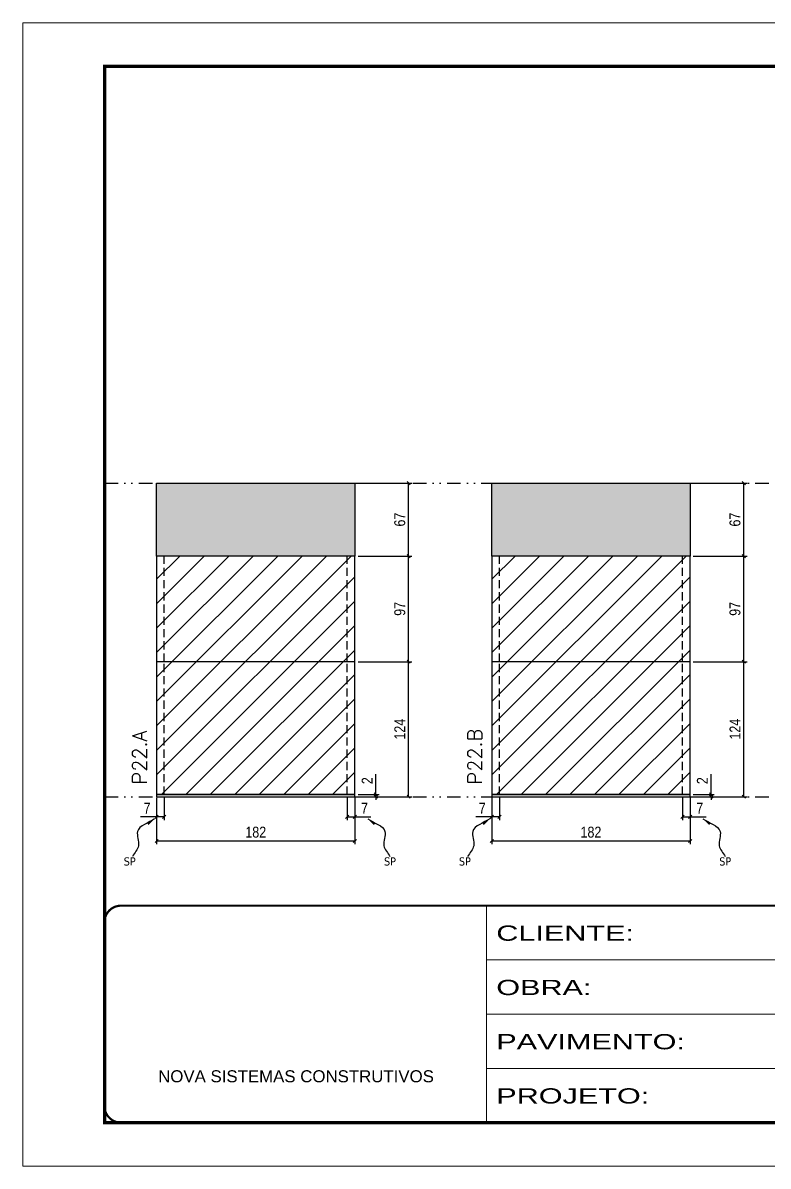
# Model space of a CAD drawing. Extents: x 14400 to 20667, y -21631 to 6985.
# Drawn here: x 17597 to 18281, y 2489 to 3539 of the extents above; entities that cross this region are included whole.
import ezdxf

# ---------------------------------------------------------------- set-up
doc = ezdxf.new("R2010")
doc.units = 0
for name, pattern in [('CONTINUO', [0]), ('DASHED', [0.75, 0.5, -0.25]), ('DIVIDE2', [0.625, 0.25, -0.125, 0, -0.125, 0, -0.125]), ('HIDDEN', [0.375, 0.25, -0.125])]:
    doc.linetypes.add(name, pattern=pattern)
for name, color, linetype in [('COTA', 241, 'Continuous'), ('Nível', 160, 'Continuous'), ('Painéis', 200, 'Continuous'), ('SARR_2.2x7', 40, 'Continuous'), ('texto', 7, 'Continuous')]:
    doc.layers.add(name, color=color, linetype=linetype)
for name, color, linetype, lineweight in [('Folhas', 255, 'Continuous', 9), ('Hachura', 251, 'Continuous', 9), ('SARRAFO DE PRESSAO', 251, 'DASHED', 9), ('Texto Seção', 7, 'Continuous', 15)]:
    doc.layers.add(name, color=color, linetype=linetype, lineweight=lineweight)
doc.styles.add('ARIAL', font='arial.ttf')
doc.styles.add('COTA TECNICA', font='techl___.ttf', dxfattribs={"height": 10})
doc.styles.add('COTA TECNICA-50', font='techl___.ttf', dxfattribs={"height": 10})
doc.styles.add('REGUA-120', font='ROMANS.shx', dxfattribs={"height": 15})
doc.styles.get("Standard").update_dxf_attribs({"font": 'arial.ttf'})
doc.styles.add('Tecnologia', font='')
doc.styles.get('Tecnologia').set_extended_font_data('Forgotten Futurist')
doc.dimstyles.new('COTA PAINEL-50', dxfattribs={"dimtxt": 10, "dimasz": 3, "dimexe": 3, "dimexo": 3, "dimgap": 3, "dimtad": 1, "dimdec": 1, "dimzin": 12, "dimdsep": 46, "dimtxsty": 'COTA TECNICA-50', "dimblk1": 'OBLIQUE', "dimblk2": 'OBLIQUE', "dimsah": 1, "dimcen": 0.9, "dimclrd": 4, "dimclre": 4, "dimclrt": 240, "dimadec": 1, "dimazin": 3, "dimtfac": 1, "dimtdec": 1, "dimtmove": 0, "dimatfit": 3, "dimfxl": 1, "dimtolj": 1, "dimtzin": 12, "dimarcsym": 0})
doc.dimstyles.new('PAINEL', dxfattribs={"dimtxt": 10, "dimasz": 3, "dimexe": 3, "dimexo": 3, "dimgap": 3, "dimtad": 1, "dimdec": 1, "dimzin": 12, "dimdsep": 46, "dimtxsty": 'COTA TECNICA', "dimblk1": 'OBLIQUE', "dimblk2": 'OBLIQUE', "dimsah": 1, "dimcen": 0.9, "dimclrd": 4, "dimclre": 4, "dimclrt": 240, "dimadec": 1, "dimazin": 3, "dimtfac": 1, "dimtdec": 1, "dimtmove": 0, "dimatfit": 3, "dimfxl": 1, "dimtolj": 1, "dimtzin": 12, "dimarcsym": 0})
doc.dimstyles.get("Standard").update_dxf_attribs({"dimtxt": 0.18, "dimasz": 0.18, "dimexe": 0.18, "dimexo": 0.0625, "dimgap": 0.09, "dimtad": 0, "dimtih": 1, "dimtoh": 1, "dimdec": 4, "dimzin": 0, "dimdsep": 46, "dimtxsty": 'Standard', "dimcen": 0.09, "dimadec": 0, "dimazin": 0, "dimtfac": 1, "dimtdec": 4, "dimtofl": 0, "dimtmove": 0, "dimatfit": 3, "dimfxl": 1, "dimtolj": 1, "dimtzin": 0, "dimarcsym": 0})

# ---------------------------------------------------------------- blocks, each defined once
blk = doc.blocks.new('9999999999')
at = {"color": 30, "linetype": 'CONTINUO'}
for p, q in [((98564.6, 34230.2), (98564.6, 34429.4)), ((98564.6, 34379.6), (99584, 34379.6)), ((98564.6, 34329.8), (99488, 34329.8)), ((98564.6, 34280), (99488, 34280))]:
    blk.add_line(p, q, dxfattribs=at)
at = {"color": 30, "linetype": 'CONTINUO', "const_width": 2}
blk.add_lwpolyline([(99584, 34230.2), (99584, 34414.4, 0.414214), (99569, 34429.4), (98229, 34429.4, 0.414214), (98214, 34414.4), (98214, 34245.2, 0.414214), (98229, 34230.2), (99584, 34230.2)], format="xyb", dxfattribs=at)
at = {"layer": 'Folhas'}
blk.add_lwpolyline([(98139, 34190.2), (99624, 34190.2), (99624, 35240.2), (98139, 35240.2)], close=True, dxfattribs=at)
at = {"layer": 'Folhas', "color": 30, "const_width": 3}
blk.add_lwpolyline([(98214, 34230.2), (99584, 34230.2), (99584, 35200.2), (98214, 35200.2)], close=True, dxfattribs=at)
at = {"color": 7, "linetype": 'Continuous', "ltscale": 5, "style": 'ARIAL'}
blk.add_text('NOVA SISTEMAS CONSTRUTIVOS', height=11.059, dxfattribs=at).set_placement((98263.2, 34267.2))
at = {"layer": 'Folhas', "color": 7, "style": 'Tecnologia', "width": 1.5}
for s, p in [('CLIENTE:', (98573.7, 34397.2)), ('OBRA:', (98573.7, 34347.3)), ('PAVIMENTO:', (98573.7, 34297.5)), ('PROJETO:', (98573.7, 34247.7))]:
    blk.add_text(s, height=14, dxfattribs=at).set_placement(p)
blk = doc.blocks.new('_Oblique')
at = {"color": 0, "linetype": 'ByBlock', "lineweight": -2}
blk.add_line((-0.5, -0.5), (0.5, 0.5), dxfattribs=at)
blk = doc.blocks.new('*D1141')
at = {"layer": 'COTA', "color": 4, "lineweight": -2, "transparency": 16777216}
for p, q in [((17719.8, 2827.3), (17719.8, 2784.6)), ((17901.8, 2827.3), (17901.8, 2784.6)), ((17901.8, 2787.6), (17719.8, 2787.6))]:
    blk.add_line(p, q, dxfattribs=at)
at = {"layer": 'Defpoints', "color": 0, "transparency": 16777216}
for p in [(17719.8, 2830.3), (17901.8, 2830.3), (17719.8, 2787.6)]:
    blk.add_point(p, dxfattribs=at)
at = {"layer": 'COTA', "color": 4, "lineweight": -2, "transparency": 16777216, "xscale": 3, "yscale": 3, "zscale": 3, "rotation": 180}
blk.add_blockref('_Oblique', (17719.8, 2787.6), dxfattribs=at)
at = {"layer": 'COTA', "color": 4, "lineweight": -2, "transparency": 16777216, "xscale": 3, "yscale": 3, "zscale": 3}
blk.add_blockref('_Oblique', (17901.8, 2787.6), dxfattribs=at)
at = {"layer": 'COTA', "color": 240, "transparency": 16777216, "insert": (17810.8, 2795.7), "char_height": 10, "attachment_point": 5, "style": 'COTA TECNICA'}
blk.add_mtext('\\A1;182', dxfattribs=at)
blk = doc.blocks.new('*D1142')
at = {"layer": 'COTA', "color": 4, "lineweight": -2, "transparency": 16777216}
for p, q in [((17894.8, 2827.3), (17894.8, 2806.8)), ((17901.8, 2825.3), (17901.8, 2806.8)), ((17894.8, 2809.8), (17901.8, 2809.8)), ((17901.8, 2809.8), (17916.6, 2809.8))]:
    blk.add_line(p, q, dxfattribs=at)
at = {"layer": 'Defpoints', "color": 0, "transparency": 16777216}
for p in [(17894.8, 2830.3), (17901.8, 2828.3), (17901.8, 2809.8)]:
    blk.add_point(p, dxfattribs=at)
at = {"layer": 'COTA', "color": 4, "lineweight": -2, "transparency": 16777216, "xscale": 3, "yscale": 3, "zscale": 3, "rotation": 180}
blk.add_blockref('_Oblique', (17894.8, 2809.8), dxfattribs=at)
at = {"layer": 'COTA', "color": 4, "lineweight": -2, "transparency": 16777216, "xscale": 3, "yscale": 3, "zscale": 3}
blk.add_blockref('_Oblique', (17901.8, 2809.8), dxfattribs=at)
at = {"layer": 'COTA', "color": 240, "transparency": 16777216, "insert": (17910.7, 2817.8), "char_height": 10, "attachment_point": 5, "style": 'COTA TECNICA-50'}
blk.add_mtext('\\A1;7', dxfattribs=at)
blk = doc.blocks.new('*D1143')
at = {"layer": 'COTA', "color": 4, "lineweight": -2, "transparency": 16777216}
for p, q in [((17719.8, 2825.3), (17719.8, 2806.8)), ((17726.8, 2827.3), (17726.8, 2806.8)), ((17719.8, 2809.8), (17705.1, 2809.8)), ((17726.8, 2809.8), (17719.8, 2809.8))]:
    blk.add_line(p, q, dxfattribs=at)
at = {"layer": 'Defpoints', "color": 0, "transparency": 16777216}
for p in [(17719.8, 2828.3), (17726.8, 2830.3), (17719.8, 2809.8)]:
    blk.add_point(p, dxfattribs=at)
at = {"layer": 'COTA', "color": 4, "lineweight": -2, "transparency": 16777216, "xscale": 3, "yscale": 3, "zscale": 3, "rotation": 180}
blk.add_blockref('_Oblique', (17719.8, 2809.8), dxfattribs=at)
at = {"layer": 'COTA', "color": 4, "lineweight": -2, "transparency": 16777216, "xscale": 3, "yscale": 3, "zscale": 3}
blk.add_blockref('_Oblique', (17726.8, 2809.8), dxfattribs=at)
at = {"layer": 'COTA', "color": 240, "transparency": 16777216, "insert": (17711, 2817.8), "char_height": 10, "attachment_point": 5, "style": 'COTA TECNICA-50'}
blk.add_mtext('\\A1;7', dxfattribs=at)
blk = doc.blocks.new('*D1145')
at = {"layer": 'COTA', "color": 4, "linetype": 'ByBlock', "lineweight": -2, "transparency": 16777216}
for p, q in [((17904.8, 2952.3), (17954.2, 2952.3)), ((17951.2, 2828.3), (17951.2, 2952.3)), ((17904.8, 2828.3), (17954.2, 2828.3))]:
    blk.add_line(p, q, dxfattribs=at)
at = {"layer": 'Defpoints', "color": 0, "linetype": 'ByBlock', "transparency": 16777216}
for p in [(17901.8, 2952.3), (17951.2, 2952.3), (17901.8, 2828.3)]:
    blk.add_point(p, dxfattribs=at)
at = {"layer": 'COTA', "color": 4, "linetype": 'ByBlock', "lineweight": -2, "transparency": 16777216, "xscale": 3, "yscale": 3, "zscale": 3}
for p, rotation in [((17951.2, 2952.3), 90), ((17951.2, 2828.3), 270)]:
    blk.add_blockref('_Oblique', p, dxfattribs=dict(at, rotation=rotation))
at = {"layer": 'COTA', "color": 240, "linetype": 'ByBlock', "transparency": 16777216, "insert": (17943.1, 2890.3), "char_height": 10, "attachment_point": 5, "rotation": 90, "style": 'COTA TECNICA'}
blk.add_mtext('\\A1;124', dxfattribs=at)
blk = doc.blocks.new('*D1144')
at = {"layer": 'COTA', "color": 4, "lineweight": -2, "transparency": 16777216}
for p, q in [((17921.1, 2830.3), (17921.1, 2849.1)), ((17904.8, 2830.3), (17924.1, 2830.3)), ((17904.8, 2828.3), (17924.1, 2828.3)), ((17921.1, 2828.3), (17921.1, 2830.3)), ((17921.1, 2828.3), (17921.1, 2825.3))]:
    blk.add_line(p, q, dxfattribs=at)
at = {"layer": 'Defpoints', "color": 0, "transparency": 16777216}
for p in [(17901.8, 2830.3), (17901.8, 2828.3), (17921.1, 2828.3)]:
    blk.add_point(p, dxfattribs=at)
at = {"layer": 'COTA', "color": 4, "lineweight": -2, "transparency": 16777216, "xscale": 3, "yscale": 3, "zscale": 3}
for p, rotation in [((17921.1, 2830.3), 270), ((17921.1, 2828.3), 90)]:
    blk.add_blockref('_Oblique', p, dxfattribs=dict(at, rotation=rotation))
at = {"layer": 'COTA', "color": 240, "transparency": 16777216, "insert": (17913.1, 2843), "char_height": 10, "attachment_point": 5, "rotation": 90, "style": 'COTA TECNICA-50'}
blk.add_mtext('\\A1;2', dxfattribs=at)
blk = doc.blocks.new('*D1146')
at = {"layer": 'COTA', "color": 4, "linetype": 'ByBlock', "lineweight": -2, "transparency": 16777216}
for p, q in [((17904.8, 2952.3), (17954.2, 2952.3)), ((17951.2, 2828.3), (17951.2, 2952.3)), ((17904.8, 2828.3), (17954.2, 2828.3))]:
    blk.add_line(p, q, dxfattribs=at)
at = {"layer": 'Defpoints', "color": 0, "linetype": 'ByBlock', "transparency": 16777216}
for p in [(17901.8, 2952.3), (17951.2, 2952.3), (17901.8, 2828.3)]:
    blk.add_point(p, dxfattribs=at)
at = {"layer": 'COTA', "color": 4, "linetype": 'ByBlock', "lineweight": -2, "transparency": 16777216, "xscale": 3, "yscale": 3, "zscale": 3}
for p, rotation in [((17951.2, 2952.3), 90), ((17951.2, 2828.3), 270)]:
    blk.add_blockref('_Oblique', p, dxfattribs=dict(at, rotation=rotation))
at = {"layer": 'COTA', "color": 240, "linetype": 'ByBlock', "transparency": 16777216, "insert": (17943.1, 2890.3), "char_height": 10, "attachment_point": 5, "rotation": 90, "style": 'COTA TECNICA'}
blk.add_mtext('\\A1;124', dxfattribs=at)
blk = doc.blocks.new('*D1147')
at = {"layer": 'COTA', "color": 4, "lineweight": -2, "transparency": 16777216}
for p, q in [((17904.8, 3049.3), (17954.2, 3049.3)), ((17951.2, 2952.3), (17951.2, 3049.3)), ((17904.8, 2952.3), (17954.2, 2952.3))]:
    blk.add_line(p, q, dxfattribs=at)
at = {"layer": 'Defpoints', "color": 0, "transparency": 16777216}
for p in [(17901.8, 3049.3), (17951.2, 3049.3), (17901.8, 2952.3)]:
    blk.add_point(p, dxfattribs=at)
at = {"layer": 'COTA', "color": 4, "lineweight": -2, "transparency": 16777216, "xscale": 3, "yscale": 3, "zscale": 3}
for p, rotation in [((17951.2, 3049.3), 90), ((17951.2, 2952.3), 270)]:
    blk.add_blockref('_Oblique', p, dxfattribs=dict(at, rotation=rotation))
at = {"layer": 'COTA', "color": 240, "transparency": 16777216, "insert": (17943.1, 3000.8), "char_height": 10, "attachment_point": 5, "rotation": 90, "style": 'COTA TECNICA'}
blk.add_mtext('\\A1;97', dxfattribs=at)
blk = doc.blocks.new('*D1148')
at = {"layer": 'COTA', "color": 4, "lineweight": -2, "transparency": 16777216}
for p, q in [((17904.8, 3116.3), (17954.2, 3116.3)), ((17951.2, 3049.3), (17951.2, 3116.3)), ((17904.8, 3049.3), (17954.2, 3049.3))]:
    blk.add_line(p, q, dxfattribs=at)
at = {"layer": 'Defpoints', "color": 0, "transparency": 16777216}
for p in [(17901.8, 3116.3), (17951.2, 3116.3), (17901.8, 3049.3)]:
    blk.add_point(p, dxfattribs=at)
at = {"layer": 'COTA', "color": 4, "lineweight": -2, "transparency": 16777216, "xscale": 3, "yscale": 3, "zscale": 3}
for p, rotation in [((17951.2, 3116.3), 90), ((17951.2, 3049.3), 270)]:
    blk.add_blockref('_Oblique', p, dxfattribs=dict(at, rotation=rotation))
at = {"layer": 'COTA', "color": 240, "transparency": 16777216, "insert": (17943.1, 3082.8), "char_height": 10, "attachment_point": 5, "rotation": 90, "style": 'COTA TECNICA'}
blk.add_mtext('\\A1;67', dxfattribs=at)
blk = doc.blocks.new('*D1149')
at = {"layer": 'COTA', "color": 4, "lineweight": -2, "transparency": 16777216}
for p, q in [((18027.6, 2827.3), (18027.6, 2784.6)), ((18209.6, 2827.3), (18209.6, 2784.6)), ((18209.6, 2787.6), (18027.6, 2787.6))]:
    blk.add_line(p, q, dxfattribs=at)
at = {"layer": 'Defpoints', "color": 0, "transparency": 16777216}
for p in [(18027.6, 2830.3), (18209.6, 2830.3), (18027.6, 2787.6)]:
    blk.add_point(p, dxfattribs=at)
at = {"layer": 'COTA', "color": 4, "lineweight": -2, "transparency": 16777216, "xscale": 3, "yscale": 3, "zscale": 3, "rotation": 180}
blk.add_blockref('_Oblique', (18027.6, 2787.6), dxfattribs=at)
at = {"layer": 'COTA', "color": 4, "lineweight": -2, "transparency": 16777216, "xscale": 3, "yscale": 3, "zscale": 3}
blk.add_blockref('_Oblique', (18209.6, 2787.6), dxfattribs=at)
at = {"layer": 'COTA', "color": 240, "transparency": 16777216, "insert": (18118.6, 2795.7), "char_height": 10, "attachment_point": 5, "style": 'COTA TECNICA'}
blk.add_mtext('\\A1;182', dxfattribs=at)
blk = doc.blocks.new('*D1150')
at = {"layer": 'COTA', "color": 4, "lineweight": -2, "transparency": 16777216}
for p, q in [((18202.6, 2827.3), (18202.6, 2806.8)), ((18209.6, 2825.3), (18209.6, 2806.8)), ((18202.6, 2809.8), (18209.6, 2809.8)), ((18209.6, 2809.8), (18224.4, 2809.8))]:
    blk.add_line(p, q, dxfattribs=at)
at = {"layer": 'Defpoints', "color": 0, "transparency": 16777216}
for p in [(18202.6, 2830.3), (18209.6, 2828.3), (18209.6, 2809.8)]:
    blk.add_point(p, dxfattribs=at)
at = {"layer": 'COTA', "color": 4, "lineweight": -2, "transparency": 16777216, "xscale": 3, "yscale": 3, "zscale": 3, "rotation": 180}
blk.add_blockref('_Oblique', (18202.6, 2809.8), dxfattribs=at)
at = {"layer": 'COTA', "color": 4, "lineweight": -2, "transparency": 16777216, "xscale": 3, "yscale": 3, "zscale": 3}
blk.add_blockref('_Oblique', (18209.6, 2809.8), dxfattribs=at)
at = {"layer": 'COTA', "color": 240, "transparency": 16777216, "insert": (18218.5, 2817.8), "char_height": 10, "attachment_point": 5, "style": 'COTA TECNICA-50'}
blk.add_mtext('\\A1;7', dxfattribs=at)
blk = doc.blocks.new('*D1151')
at = {"layer": 'COTA', "color": 4, "lineweight": -2, "transparency": 16777216}
for p, q in [((18027.6, 2825.3), (18027.6, 2806.8)), ((18034.6, 2827.3), (18034.6, 2806.8)), ((18027.6, 2809.8), (18012.9, 2809.8)), ((18034.6, 2809.8), (18027.6, 2809.8))]:
    blk.add_line(p, q, dxfattribs=at)
at = {"layer": 'Defpoints', "color": 0, "transparency": 16777216}
for p in [(18027.6, 2828.3), (18034.6, 2830.3), (18027.6, 2809.8)]:
    blk.add_point(p, dxfattribs=at)
at = {"layer": 'COTA', "color": 4, "lineweight": -2, "transparency": 16777216, "xscale": 3, "yscale": 3, "zscale": 3, "rotation": 180}
blk.add_blockref('_Oblique', (18027.6, 2809.8), dxfattribs=at)
at = {"layer": 'COTA', "color": 4, "lineweight": -2, "transparency": 16777216, "xscale": 3, "yscale": 3, "zscale": 3}
blk.add_blockref('_Oblique', (18034.6, 2809.8), dxfattribs=at)
at = {"layer": 'COTA', "color": 240, "transparency": 16777216, "insert": (18018.8, 2817.8), "char_height": 10, "attachment_point": 5, "style": 'COTA TECNICA-50'}
blk.add_mtext('\\A1;7', dxfattribs=at)
blk = doc.blocks.new('*D1153')
at = {"layer": 'COTA', "color": 4, "linetype": 'ByBlock', "lineweight": -2, "transparency": 16777216}
for p, q in [((18212.6, 2952.3), (18262, 2952.3)), ((18259, 2828.3), (18259, 2952.3)), ((18212.6, 2828.3), (18262, 2828.3))]:
    blk.add_line(p, q, dxfattribs=at)
at = {"layer": 'Defpoints', "color": 0, "linetype": 'ByBlock', "transparency": 16777216}
for p in [(18209.6, 2952.3), (18259, 2952.3), (18209.6, 2828.3)]:
    blk.add_point(p, dxfattribs=at)
at = {"layer": 'COTA', "color": 4, "linetype": 'ByBlock', "lineweight": -2, "transparency": 16777216, "xscale": 3, "yscale": 3, "zscale": 3}
for p, rotation in [((18259, 2952.3), 90), ((18259, 2828.3), 270)]:
    blk.add_blockref('_Oblique', p, dxfattribs=dict(at, rotation=rotation))
at = {"layer": 'COTA', "color": 240, "linetype": 'ByBlock', "transparency": 16777216, "insert": (18250.9, 2890.3), "char_height": 10, "attachment_point": 5, "rotation": 90, "style": 'COTA TECNICA'}
blk.add_mtext('\\A1;124', dxfattribs=at)
blk = doc.blocks.new('*D1152')
at = {"layer": 'COTA', "color": 4, "lineweight": -2, "transparency": 16777216}
for p, q in [((18228.9, 2830.3), (18228.9, 2849.1)), ((18212.6, 2830.3), (18231.9, 2830.3)), ((18212.6, 2828.3), (18231.9, 2828.3)), ((18228.9, 2828.3), (18228.9, 2830.3)), ((18228.9, 2828.3), (18228.9, 2825.3))]:
    blk.add_line(p, q, dxfattribs=at)
at = {"layer": 'Defpoints', "color": 0, "transparency": 16777216}
for p in [(18209.6, 2830.3), (18209.6, 2828.3), (18228.9, 2828.3)]:
    blk.add_point(p, dxfattribs=at)
at = {"layer": 'COTA', "color": 4, "lineweight": -2, "transparency": 16777216, "xscale": 3, "yscale": 3, "zscale": 3}
for p, rotation in [((18228.9, 2830.3), 270), ((18228.9, 2828.3), 90)]:
    blk.add_blockref('_Oblique', p, dxfattribs=dict(at, rotation=rotation))
at = {"layer": 'COTA', "color": 240, "transparency": 16777216, "insert": (18220.9, 2843), "char_height": 10, "attachment_point": 5, "rotation": 90, "style": 'COTA TECNICA-50'}
blk.add_mtext('\\A1;2', dxfattribs=at)
blk = doc.blocks.new('*D1154')
at = {"layer": 'COTA', "color": 4, "linetype": 'ByBlock', "lineweight": -2, "transparency": 16777216}
for p, q in [((18212.6, 2952.3), (18262, 2952.3)), ((18259, 2828.3), (18259, 2952.3)), ((18212.6, 2828.3), (18262, 2828.3))]:
    blk.add_line(p, q, dxfattribs=at)
at = {"layer": 'Defpoints', "color": 0, "linetype": 'ByBlock', "transparency": 16777216}
for p in [(18209.6, 2952.3), (18259, 2952.3), (18209.6, 2828.3)]:
    blk.add_point(p, dxfattribs=at)
at = {"layer": 'COTA', "color": 4, "linetype": 'ByBlock', "lineweight": -2, "transparency": 16777216, "xscale": 3, "yscale": 3, "zscale": 3}
for p, rotation in [((18259, 2952.3), 90), ((18259, 2828.3), 270)]:
    blk.add_blockref('_Oblique', p, dxfattribs=dict(at, rotation=rotation))
at = {"layer": 'COTA', "color": 240, "linetype": 'ByBlock', "transparency": 16777216, "insert": (18250.9, 2890.3), "char_height": 10, "attachment_point": 5, "rotation": 90, "style": 'COTA TECNICA'}
blk.add_mtext('\\A1;124', dxfattribs=at)
blk = doc.blocks.new('*D1155')
at = {"layer": 'COTA', "color": 4, "lineweight": -2, "transparency": 16777216}
for p, q in [((18212.6, 3049.3), (18262, 3049.3)), ((18259, 2952.3), (18259, 3049.3)), ((18212.6, 2952.3), (18262, 2952.3))]:
    blk.add_line(p, q, dxfattribs=at)
at = {"layer": 'Defpoints', "color": 0, "transparency": 16777216}
for p in [(18209.6, 3049.3), (18259, 3049.3), (18209.6, 2952.3)]:
    blk.add_point(p, dxfattribs=at)
at = {"layer": 'COTA', "color": 4, "lineweight": -2, "transparency": 16777216, "xscale": 3, "yscale": 3, "zscale": 3}
for p, rotation in [((18259, 3049.3), 90), ((18259, 2952.3), 270)]:
    blk.add_blockref('_Oblique', p, dxfattribs=dict(at, rotation=rotation))
at = {"layer": 'COTA', "color": 240, "transparency": 16777216, "insert": (18250.9, 3000.8), "char_height": 10, "attachment_point": 5, "rotation": 90, "style": 'COTA TECNICA'}
blk.add_mtext('\\A1;97', dxfattribs=at)
blk = doc.blocks.new('*D1156')
at = {"layer": 'COTA', "color": 4, "lineweight": -2, "transparency": 16777216}
for p, q in [((18212.6, 3116.3), (18262, 3116.3)), ((18259, 3049.3), (18259, 3116.3)), ((18212.6, 3049.3), (18262, 3049.3))]:
    blk.add_line(p, q, dxfattribs=at)
at = {"layer": 'Defpoints', "color": 0, "transparency": 16777216}
for p in [(18209.6, 3116.3), (18259, 3116.3), (18209.6, 3049.3)]:
    blk.add_point(p, dxfattribs=at)
at = {"layer": 'COTA', "color": 4, "lineweight": -2, "transparency": 16777216, "xscale": 3, "yscale": 3, "zscale": 3}
for p, rotation in [((18259, 3116.3), 90), ((18259, 3049.3), 270)]:
    blk.add_blockref('_Oblique', p, dxfattribs=dict(at, rotation=rotation))
at = {"layer": 'COTA', "color": 240, "transparency": 16777216, "insert": (18250.9, 3082.8), "char_height": 10, "attachment_point": 5, "rotation": 90, "style": 'COTA TECNICA'}
blk.add_mtext('\\A1;67', dxfattribs=at)

msp = doc.modelspace()

# ---------------------------------------------------------------- hatches: boundary and pattern name
at = {"layer": 'COTA'}
h = msp.add_hatch(dxfattribs=at)
h.set_pattern_fill('AR-CONC', color=256, scale=0.03)
h.set_pattern_definition([(50, (-1589.3254, 2297.15), (5.4655401, -0.4781726), [0.5715, -6.2865]), (355, (-1589.3254, 2297.15), (-1.0573026, 5.7317054), [0.4572, -5.0292175]), (100.451445, (-1588.87, 2297.1104), (4.4082374, 5.2535326), [0.4857003, -5.3427073]), (46.1842, (-1589.3254, 2298.674), (8.1323712, -1.2612698), [0.85725, -9.42975]), (96.635558, (-1588.648, 2298.569), (7.122124, 7.4227837), [0.7285507, -8.0140682]), (351.18415, (-1589.325, 2298.674), (7.122124, 7.4227837), [0.685799, -7.543792]), (21, (-1588.5634, 2298.293), (4.5484317, -3.0679559), [0.5715, -6.2865]), (326, (-1588.5634, 2298.293), (1.8540609, 5.525639), [0.4572, -5.0292]), (71.451445, (-1588.1843, 2298.0376), (6.4024926, 2.457683), [0.4857003, -5.3426981]), (37.5, (-1589.3254, 2297.1502), (0.0926581, 2.53665117), [0, -4.96824, 0, -5.1054, 0, -5.04825]), (7.5, (-1589.3254, 2297.1502), (2.00458988, 3.00541724), [0, -2.91084, 0, -4.85394, 0, -1.92405]), (327.5, (-1591.0246, 2297.1502), (4.06771786, -0.17186232), [0, -1.905, 0, -5.9436, 0, -7.8867]), (317.5, (-1591.7866, 2297.1502), (4.44387544, 0.7627947), [0, -2.4765, 0, -3.94716, 0, -5.6007])])
h.paths.add_polyline_path([(17901.82, 3116.29), (17719.82, 3116.29), (17719.82, 3049.29), (17901.82, 3049.29)])
h = msp.add_hatch(dxfattribs=at)
h.set_pattern_fill('AR-CONC', color=256, scale=0.03)
h.set_pattern_definition([(50, (-1281.5053, 2297.15), (5.4655401, -0.4781726), [0.5715, -6.2865]), (355, (-1281.5053, 2297.15), (-1.0573026, 5.7317054), [0.4572, -5.0292175]), (100.451445, (-1281.05, 2297.1104), (4.4082374, 5.2535326), [0.4857003, -5.3427073]), (46.1842, (-1281.5053, 2298.674), (8.1323712, -1.2612698), [0.85725, -9.42975]), (96.635558, (-1280.828, 2298.569), (7.122124, 7.4227837), [0.7285507, -8.0140682]), (351.18415, (-1281.505, 2298.674), (7.122124, 7.4227837), [0.685799, -7.543792]), (21, (-1280.7433, 2298.293), (4.5484317, -3.0679559), [0.5715, -6.2865]), (326, (-1280.7433, 2298.293), (1.8540609, 5.525639), [0.4572, -5.0292]), (71.451445, (-1280.3643, 2298.0376), (6.4024926, 2.457683), [0.4857003, -5.3426981]), (37.5, (-1281.5053, 2297.1502), (0.0926581, 2.53665117), [0, -4.96824, 0, -5.1054, 0, -5.04825]), (7.5, (-1281.5053, 2297.1502), (2.00458988, 3.00541724), [0, -2.91084, 0, -4.85394, 0, -1.92405]), (327.5, (-1283.2046, 2297.1502), (4.06771786, -0.17186232), [0, -1.905, 0, -5.9436, 0, -7.8867]), (317.5, (-1283.9666, 2297.1502), (4.44387544, 0.7627947), [0, -2.4765, 0, -3.94716, 0, -5.6007])])
h.paths.add_polyline_path([(18209.64, 3116.29), (18027.64, 3116.29), (18027.64, 3049.29), (18209.64, 3049.29)])
at = {"layer": 'Hachura', "linetype": 'ByBlock'}
h = msp.add_hatch(dxfattribs=at)
h.set_pattern_fill('ANSI31', color=256, scale=5)
h.set_pattern_definition([(45, (1580.675, -5e-13), (-11.22532, 11.22532), [])])
h.paths.add_polyline_path([(17901.82, 3049.29), (17719.82, 3049.29), (17719.82, 2952.29), (17901.82, 2952.29)])
h.paths.add_polyline_path([(17901.82, 2952.29), (17719.82, 2952.29), (17719.82, 2830.29), (17901.82, 2830.29)])
h = msp.add_hatch(dxfattribs=at)
h.set_pattern_fill('ANSI31', color=256, scale=5)
h.set_pattern_definition([(45, (1888.495, 0), (-11.22532, 11.22532), [])])
h.paths.add_polyline_path([(18209.64, 3049.29), (18027.64, 3049.29), (18027.64, 2952.29), (18209.64, 2952.29)])
h.paths.add_polyline_path([(18209.64, 2952.29), (18027.64, 2952.29), (18027.64, 2830.29), (18209.64, 2830.29)])

# ---------------------------------------------------------------- linework, layer by layer
at = {"layer": 'COTA'}
for p, q in [((17719.82, 3049.29), (17719.82, 3116.29)), ((17719.82, 3116.29), (17901.82, 3116.29)), ((17901.82, 3116.29), (17901.82, 3049.29)), ((18027.64, 3049.29), (18027.64, 3116.29)), ((18027.64, 3116.29), (18209.64, 3116.29)), ((18209.64, 3116.29), (18209.64, 3049.29))]:
    msp.add_line(p, q, dxfattribs=at)
at = {"layer": 'Nível', "color": 4, "linetype": 'DIVIDE2', "ltscale": 50}
for p, q in [((17671.97, 3116.29), (19041.97, 3116.29)), ((17671.97, 2828.29), (19041.97, 2828.29))]:
    msp.add_line(p, q, dxfattribs=at)
at = {"layer": 'Painéis'}
for p, q in [((17719.82, 3049.29), (17719.82, 2830.29)), ((17901.82, 3049.29), (17719.82, 3049.29)), ((17901.82, 2830.29), (17901.82, 3049.29)), ((18027.64, 3049.29), (18027.64, 2830.29)), ((18209.64, 3049.29), (18027.64, 3049.29)), ((18209.64, 2830.29), (18209.64, 3049.29)), ((17901.82, 2952.29), (17719.82, 2952.29)), ((18209.64, 2952.29), (18027.64, 2952.29)), ((17719.82, 2830.29), (17901.82, 2830.29)), ((18027.64, 2830.29), (18209.64, 2830.29))]:
    msp.add_line(p, q, dxfattribs=at)
for points in [[(17901.82, 2830.29), (17719.82, 2830.29), (17719.82, 2828.29), (17901.82, 2828.29)], [(18209.64, 2830.29), (18027.64, 2830.29), (18027.64, 2828.29), (18209.64, 2828.29)]]:
    msp.add_lwpolyline(points, close=True, dxfattribs=at)
at = {"layer": 'SARR_2.2x7', "linetype": 'HIDDEN', "ltscale": 30}
for p, q in [((17726.82, 2952.29), (17726.82, 3049.29)), ((17894.82, 2952.29), (17894.82, 3049.29)), ((18034.64, 2952.29), (18034.64, 3049.29)), ((18202.64, 2952.29), (18202.64, 3049.29)), ((17726.82, 2830.29), (17726.82, 2952.29)), ((17894.82, 2830.29), (17894.82, 2952.29)), ((18034.64, 2830.29), (18034.64, 2952.29)), ((18202.64, 2830.29), (18202.64, 2952.29))]:
    msp.add_line(p, q, dxfattribs=at)

# ---------------------------------------------------------------- block references
at = {"layer": 'SARRAFO DE PRESSAO', "color": 6, "linetype": 'ByBlock'}
msp.add_blockref('9999999999', (-80542.01, -31701.2), dxfattribs=at)

# ---------------------------------------------------------------- texts
at = {"layer": 'texto', "color": 0, "char_height": 7.5, "attachment_point": 5}
for insert in [(17695.04, 2768.79), (17934.07, 2768.79), (18002.86, 2768.79), (18241.89, 2768.79)]:
    msp.add_mtext('{\\fTahoma|b0|i0|c0|p34;\\C4;SP}', dxfattribs=dict(at, insert=insert))
at = {"layer": 'Texto Seção', "char_height": 13, "width": 285.3299, "attachment_point": 7, "rotation": 90, "style": 'REGUA-120'}
for s, insert in [('\\pt26;P22.A', (17710.67, 2839.54)), ('\\pt26;P22.B', (18018.49, 2839.54))]:
    msp.add_mtext(s, dxfattribs=dict(at, insert=insert))

# ---------------------------------------------------------------- dimensions: what is measured, and where the dimension line sits
at = {"layer": 'COTA'}
for base, p1, p2, angle, dimstyle, picture, middle in [((17951.19, 3116.29), (17901.82, 3049.29), (17901.82, 3116.29), 90, 'PAINEL', '*D1148', (17943.08, 3082.79)), ((18259.01, 3116.29), (18209.64, 3049.29), (18209.64, 3116.29), 90, 'PAINEL', '*D1156', (18250.9, 3082.79)), ((17951.19, 3049.29), (17901.82, 2952.29), (17901.82, 3049.29), 90, 'PAINEL', '*D1147', (17943.08, 3000.79)), ((18259.01, 3049.29), (18209.64, 2952.29), (18209.64, 3049.29), 90, 'PAINEL', '*D1155', (18250.9, 3000.79)), ((17719.82, 2809.78), (17726.82, 2830.29), (17719.82, 2828.29), 180, 'COTA PAINEL-50', '*D1143', (17710.95, 2817.85)), ((18027.64, 2809.78), (18034.64, 2830.29), (18027.64, 2828.29), 180, 'COTA PAINEL-50', '*D1151', (18018.77, 2817.85))]:
    dim = msp.add_linear_dim(base=base, p1=p1, p2=p2, angle=angle, dimstyle=dimstyle, dxfattribs=at)
    dim.commit()
    dim.dimension.update_dxf_attribs({"geometry": picture, "text_midpoint": middle})
at = {"layer": 'COTA', "linetype": 'ByBlock'}
for p1, p2, picture, middle in [((17901.82, 2828.29), (17901.82, 2952.29), '*D1145', (17943.11, 2890.29)), ((17901.82, 2828.29), (17901.82, 2952.29), '*D1146', (17943.11, 2890.29)), ((18209.64, 2828.29), (18209.64, 2952.29), '*D1153', (18250.93, 2890.29)), ((18209.64, 2828.29), (18209.64, 2952.29), '*D1154', (18250.93, 2890.29))]:
    dim = msp.add_aligned_dim(p1=p1, p2=p2, distance=-49.37, dimstyle='PAINEL', dxfattribs=at)
    dim.commit()
    dim.dimension.update_dxf_attribs({"geometry": picture, "text_midpoint": middle})
at = {"layer": 'COTA'}
for base, p1, p2, picture, middle in [((17921.08, 2828.29), (17901.82, 2830.29), (17901.82, 2828.29), '*D1144', (17921.08, 2843.03)), ((18228.9, 2828.29), (18209.64, 2830.29), (18209.64, 2828.29), '*D1152', (18228.9, 2843.03))]:
    dim = msp.add_linear_dim(base=base, p1=p1, p2=p2, angle=90, dimstyle='COTA PAINEL-50', dxfattribs=at)
    dim.commit()
    dim.dimension.update_dxf_attribs({"geometry": picture, "text_midpoint": middle, "dimtype": 160})
for base, p1, p2, picture, middle in [((17719.82, 2787.61), (17901.82, 2830.29), (17719.82, 2830.29), '*D1141', (17810.82, 2795.7)), ((18027.64, 2787.61), (18209.64, 2830.29), (18027.64, 2830.29), '*D1149', (18118.64, 2795.7))]:
    dim = msp.add_linear_dim(base=base, p1=p1, p2=p2, angle=180, dimstyle='PAINEL', override={"dimarcsym": 2}, dxfattribs=at)
    dim.commit()
    dim.dimension.update_dxf_attribs({"geometry": picture, "text_midpoint": middle})
for base, p1, p2, picture, middle in [((17901.82, 2809.78), (17894.82, 2830.29), (17901.82, 2828.29), '*D1142', (17910.69, 2817.85)), ((18209.64, 2809.78), (18202.64, 2830.29), (18209.64, 2828.29), '*D1150', (18218.51, 2817.85))]:
    dim = msp.add_linear_dim(base=base, p1=p1, p2=p2, dimstyle='COTA PAINEL-50', dxfattribs=at)
    dim.commit()
    dim.dimension.update_dxf_attribs({"geometry": picture, "text_midpoint": middle})

# ---------------------------------------------------------------- leaders
at = {"layer": 'COTA', "path_type": 1}
for points in [[(17717.99, 2808.1), (17702.21, 2796.27), (17703.13, 2783.26), (17697.58, 2773.48)], [(17913.65, 2808.1), (17929.43, 2796.27), (17928.51, 2783.26), (17934.06, 2773.48)], [(18025.81, 2808.1), (18010.03, 2796.27), (18010.95, 2783.26), (18005.4, 2773.48)], [(18221.47, 2808.1), (18237.25, 2796.27), (18236.33, 2783.26), (18241.88, 2773.48)]]:
    msp.add_leader(points, dimstyle='Standard', override={"dimasz": 8}, dxfattribs=at)

doc.saveas('drawing.dxf')
